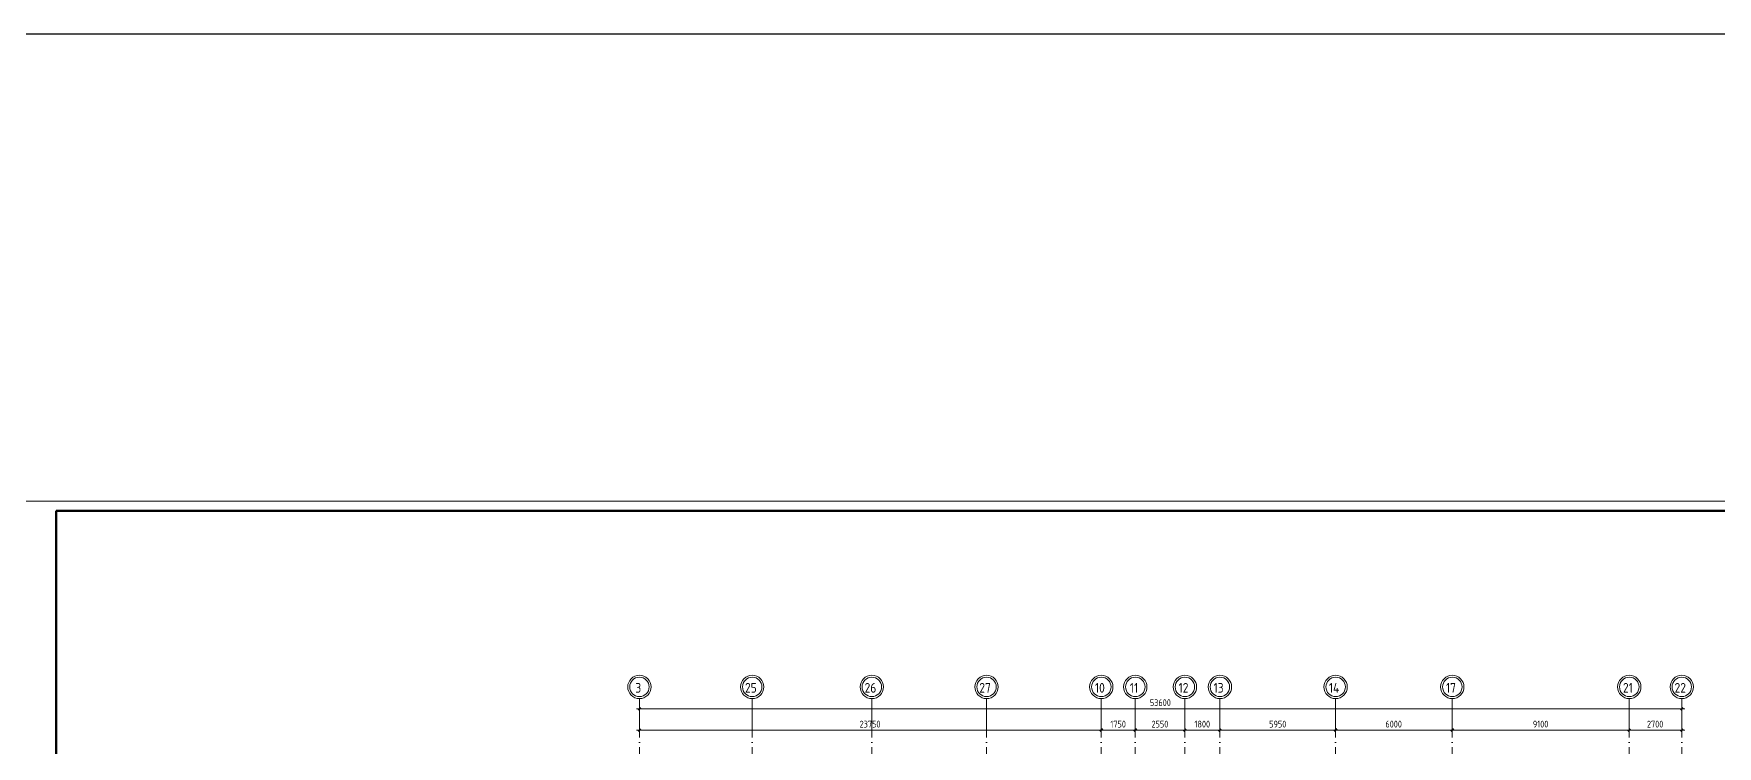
# Model space of a CAD drawing. Header units: millimetres. Extents: x -88595 to 880822, y -1054509 to -148035.
# Drawn here: x 360114 to 446690, y -232953 to -196327 of the extents above; entities that cross this region are included whole.
import ezdxf

# ---------------------------------------------------------------- set-up
doc = ezdxf.new("R2010")
doc.units = ezdxf.units.MM
doc.linetypes.add('ADSK_Линия сетки', pattern=[25, 20, -2.5, 0, -2.5])
for name, color, linetype, lineweight in [('Оборудование', 7, 'Continuous', 18), ('Оси', 7, 'Continuous', 9), ('Основные надписи', 7, 'Continuous', 30), ('Размеры', 7, 'Continuous', 9), ('Тонкие линии', 7, 'Continuous', 18)]:
    doc.layers.add(name, color=color, linetype=linetype, lineweight=lineweight)
doc.layers.add('П4', color=1, linetype='Continuous')
doc.styles.add('GOST Common', font='GOST_Common.ttf', dxfattribs={"height": 250})
doc.styles.add('GOST Common_1', font='GOST_Common.ttf', dxfattribs={"width": 0.9, "height": 500})

# ---------------------------------------------------------------- blocks, each defined once
blk = doc.blocks.new('ADSK_Рамка - Форма 3-3616731-План подвала_')
at = {"layer": 'Основные надписи', "lineweight": 50}
for p, q in [((-197, 687.5), (-1361, 687.5)), ((-1361, 687.5), (-1361, -143.5))]:
    blk.add_line(p, q, dxfattribs=at)
at = {"layer": 'Тонкие линии', "lineweight": 20}
blk.add_line((-1381, 692.5), (-192, 692.5), dxfattribs=at)
blk = doc.blocks.new('3 этаж')
at = {"layer": 'Оси', "linetype": 'ADSK_Линия сетки', "ltscale": 100}
for p, q in [((403144, 695925), (403144, 674674)), ((408944, 695925), (408944, 674674)), ((415094, 695925), (415094, 674674)), ((420994, 695925), (420994, 674674)), ((426894, 695925), (426894, 629948)), ((428644, 695925), (428644, 629948)), ((431194, 695925), (431194, 629948)), ((432994, 695925), (432994, 629948)), ((438944, 695925), (438944, 631218)), ((444944, 695925), (444944, 629948)), ((454044, 695925), (454044, 673208)), ((456744, 695925), (456744, 674674))]:
    blk.add_line(p, q, dxfattribs=at)
at = {"layer": 'Оси', "lineweight": 20}
for centre, radius, start, end in [((403144, 696525), 600, 0, 180), ((403144, 696525), 500, 0, 180), ((408944, 696525), 600, 0, 180), ((408944, 696525), 500, 0, 180), ((415094, 696525), 600, 0, 180), ((415094, 696525), 500, 0, 180), ((420994, 696525), 600, 0, 180), ((420994, 696525), 500, 0, 180), ((426894, 696525), 600, 0, 180), ((426894, 696525), 500, 0, 180), ((428644, 696525), 600, 0, 180), ((428644, 696525), 500, 0, 180), ((431194, 696525), 600, 0, 180), ((431194, 696525), 500, 0, 180), ((432994, 696525), 600, 0, 180), ((432994, 696525), 500, 0, 180), ((438944, 696525), 600, 0, 180), ((438944, 696525), 500, 0, 180), ((444944, 696525), 600, 0, 180), ((444944, 696525), 500, 0, 180), ((454044, 696525), 600, 0, 180), ((454044, 696525), 500, 0, 180), ((456744, 696525), 600, 0, 180), ((456744, 696525), 500, 0, 180), ((403144, 696525), 600, 180, 0), ((403144, 696525), 500, 180, 0), ((408944, 696525), 600, 180, 0), ((408944, 696525), 500, 180, 0), ((415094, 696525), 600, 180, 0), ((415094, 696525), 500, 180, 0), ((420994, 696525), 600, 180, 0), ((420994, 696525), 500, 180, 0), ((426894, 696525), 600, 180, 0), ((426894, 696525), 500, 180, 0), ((428644, 696525), 600, 180, 0), ((428644, 696525), 500, 180, 0), ((431194, 696525), 600, 180, 0), ((431194, 696525), 500, 180, 0), ((432994, 696525), 600, 180, 0), ((432994, 696525), 500, 180, 0), ((438944, 696525), 600, 180, 0), ((438944, 696525), 500, 180, 0), ((444944, 696525), 600, 180, 0), ((444944, 696525), 500, 180, 0), ((454044, 696525), 600, 180, 0), ((454044, 696525), 500, 180, 0), ((456744, 696525), 600, 180, 0), ((456744, 696525), 500, 180, 0)]:
    blk.add_arc(centre, radius, start, end, dxfattribs=at)
at = {"layer": 'Размеры', "lineweight": 20}
for p, q in [((402994, 695405), (456894, 695405)), ((403144, 695405), (403144, 695555)), ((403144, 695405), (403144, 695355)), ((456744, 695405), (456744, 695555)), ((456744, 695405), (456744, 695355)), ((403144, 694301), (403144, 694451)), ((426894, 694301), (426894, 694451)), ((426894, 694301), (426894, 694451)), ((428644, 694301), (428644, 694451)), ((428644, 694301), (428644, 694451)), ((431194, 694301), (431194, 694451)), ((431194, 694301), (431194, 694451)), ((432994, 694301), (432994, 694451)), ((432994, 694301), (432994, 694451)), ((438944, 694301), (438944, 694451)), ((438944, 694301), (438944, 694451)), ((444944, 694301), (444944, 694451)), ((444944, 694301), (444944, 694451)), ((454044, 694301), (454044, 694451)), ((454044, 694301), (454044, 694451)), ((456744, 694301), (456744, 694451)), ((402994, 694301), (426894, 694301)), ((403144, 694301), (403144, 694251)), ((426894, 694301), (426894, 694251)), ((426894, 694301), (428644, 694301)), ((426894, 694301), (426894, 694251)), ((428644, 694301), (428644, 694251)), ((428644, 694301), (431194, 694301)), ((428644, 694301), (428644, 694251)), ((431194, 694301), (431194, 694251)), ((431194, 694301), (432994, 694301)), ((431194, 694301), (431194, 694251)), ((432994, 694301), (432994, 694251)), ((432994, 694301), (438944, 694301)), ((432994, 694301), (432994, 694251)), ((438944, 694301), (438944, 694251)), ((438944, 694301), (444944, 694301)), ((438944, 694301), (438944, 694251)), ((444944, 694301), (444944, 694251)), ((444944, 694301), (454044, 694301)), ((444944, 694301), (444944, 694251)), ((454044, 694301), (454044, 694251)), ((454044, 694301), (456894, 694301)), ((454044, 694301), (454044, 694251)), ((456744, 694301), (456744, 694251))]:
    blk.add_line(p, q, dxfattribs=at)
at = {"layer": 'Размеры', "lineweight": 40}
for p, q in [((403144, 695405), (403073, 695334)), ((403144, 695405), (403215, 695476)), ((456744, 695405), (456673, 695334)), ((456744, 695405), (456815, 695476)), ((403144, 694301), (403215, 694372)), ((426894, 694301), (426965, 694372)), ((426894, 694301), (426965, 694372)), ((428644, 694301), (428715, 694372)), ((428644, 694301), (428715, 694372)), ((431194, 694301), (431265, 694372)), ((431194, 694301), (431265, 694372)), ((432994, 694301), (433065, 694372)), ((432994, 694301), (433065, 694372)), ((438944, 694301), (439015, 694372)), ((438944, 694301), (439015, 694372)), ((444944, 694301), (445015, 694372)), ((444944, 694301), (445015, 694372)), ((454044, 694301), (454115, 694372)), ((454044, 694301), (454115, 694372)), ((456744, 694301), (456815, 694372)), ((403144, 694301), (403073, 694230)), ((426894, 694301), (426823, 694230)), ((426894, 694301), (426823, 694230)), ((428644, 694301), (428573, 694230)), ((428644, 694301), (428573, 694230)), ((431194, 694301), (431123, 694230)), ((431194, 694301), (431123, 694230)), ((432994, 694301), (432923, 694230)), ((432994, 694301), (432923, 694230)), ((438944, 694301), (438873, 694230)), ((438944, 694301), (438873, 694230)), ((444944, 694301), (444873, 694230)), ((444944, 694301), (444873, 694230)), ((454044, 694301), (453973, 694230)), ((454044, 694301), (453973, 694230)), ((456744, 694301), (456673, 694230))]:
    blk.add_line(p, q, dxfattribs=at)
at = {"layer": 'Оси', "style": 'GOST Common', "width": 0.9}
for s, p in [('3', (402933, 696229)), ('25', (408572, 696229)), ('26', (414722, 696229)), ('27', (420622, 696229)), ('10', (426567, 696229)), ('11', (428361, 696229)), ('12', (430867, 696229)), ('13', (432667, 696229)), ('14', (438596, 696229)), ('17', (444617, 696229)), ('21', (453717, 696229)), ('22', (456372, 696229))]:
    blk.add_text(s, height=500, dxfattribs=at).set_placement(p)
at = {"layer": 'Размеры', "lineweight": 20, "char_height": 350, "attachment_point": 1, "line_spacing_factor": 1.022761, "style": 'GOST Common_1'}
for s, insert, width in [('53600', (429392, 695893), 1324.48), ('23750', (414467, 694788), 1324.48), ('1750', (427360, 694788), 980.83), ('2550', (429477, 694788), 1059.58), ('1800', (431685, 694788), 980.83), ('5950', (435527, 694788), 1059.58), ('6000', (441502, 694788), 1059.58), ('9100', (449085, 694788), 980.83), ('2700', (454952, 694788), 1059.58)]:
    blk.add_mtext(s, dxfattribs=dict(at, insert=insert, width=width))

msp = doc.modelspace()

# ---------------------------------------------------------------- linework, layer by layer
at = {"layer": 'П4', "color": 3, "ltscale": 100}
msp.add_lwpolyline([(-88595, -196327), (880822, -196327), (880822, -376127), (-88595, -376127)], close=True, dxfattribs=at)

# ---------------------------------------------------------------- block references
at = {"layer": 'Оборудование', "color": 5, "true_color": 0x0000ff}
msp.add_blockref('3 этаж', (-11881, -926426), dxfattribs=at)
at = {"layer": 'Основные надписи', "lineweight": 9, "xscale": 100, "yscale": 100, "zscale": 100}
msp.add_blockref('ADSK_Рамка - Форма 3-3616731-План подвала_', (497363, -289602), dxfattribs=at)

doc.saveas('drawing.dxf')
